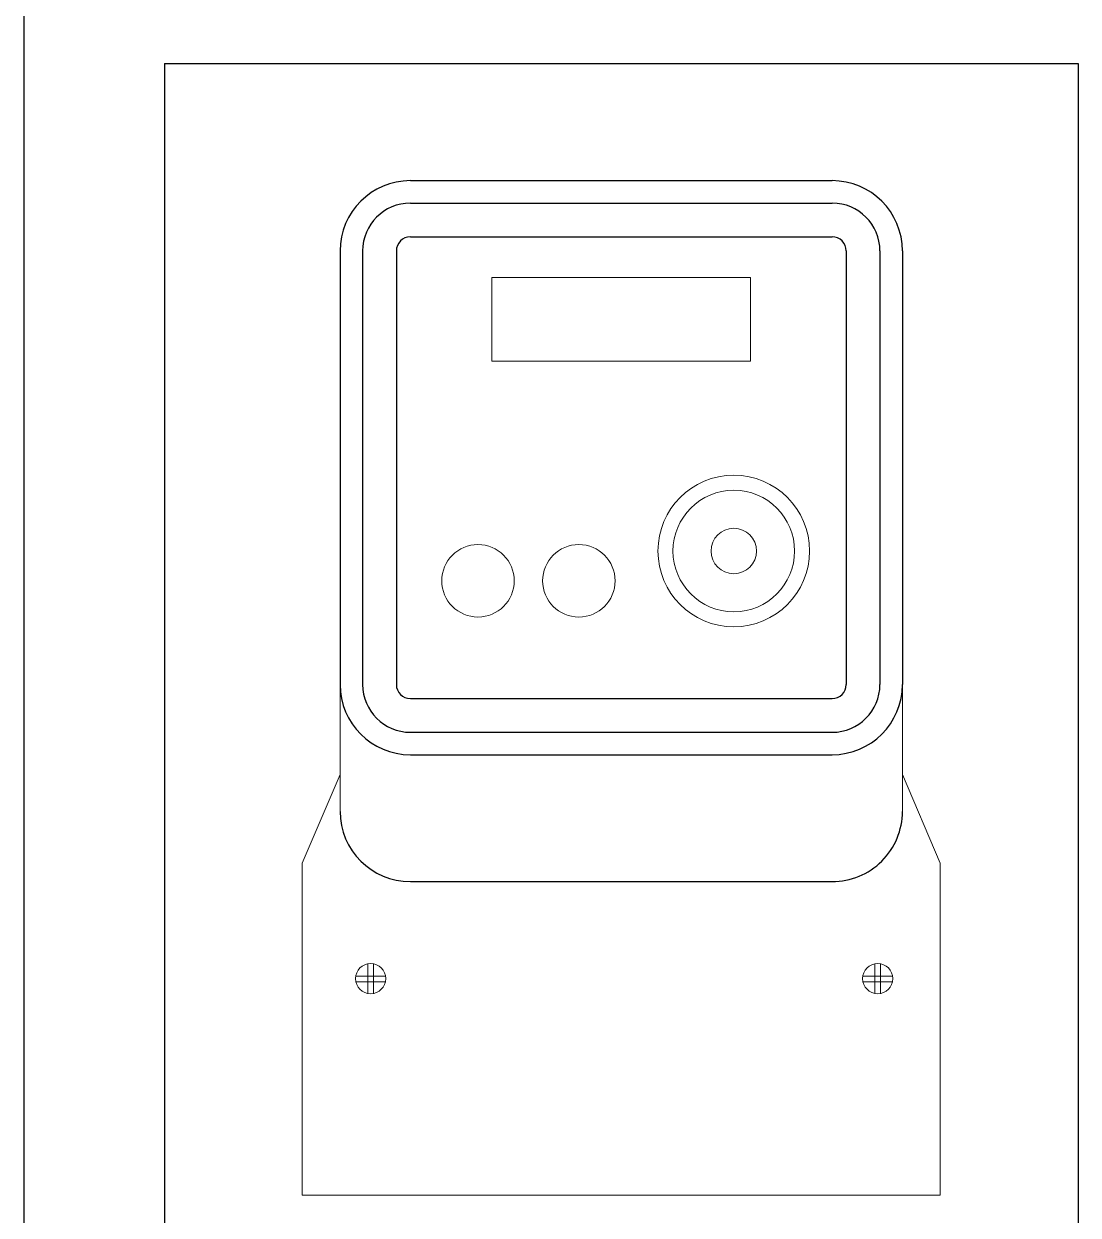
# Model space of a CAD drawing. Header units: millimetres. Extents: x -1335 to 33749, y 2338 to 5277.
# Drawn here: x 30214.1 to 30293.2, y 4237.3 to 4326.8 of the extents above; entities that cross this region are included whole.
import ezdxf

# ---------------------------------------------------------------- set-up
doc = ezdxf.new("R2010")
doc.units = ezdxf.units.MM
doc.layers.add('01', color=6, linetype='Continuous', lineweight=20)
doc.layers.add('LAM-H', color=3, linetype='Continuous', lineweight=20)
doc.layers.add('03', color=141, linetype='Continuous')
doc.layers.add('04', color=11, linetype='Continuous')

msp = doc.modelspace()

# ---------------------------------------------------------------- linework, layer by layer
at = {"layer": '01', "color": 3}
for p, q in [((30249.22, 4307.772), (30268.64, 4307.772)), ((30249.22, 4301.493), (30249.22, 4307.772)), ((30268.64, 4301.493), (30268.64, 4307.772)), ((30249.22, 4301.493), (30268.64, 4301.493))]:
    msp.add_line(p, q, dxfattribs=at)
at = {"layer": '03', "color": 2}
for p, q in [((30224.619, 4323.853), (30293.241, 4323.853)), ((30224.619, 4323.853), (30224.619, 4179.571)), ((30293.241, 4323.853), (30293.241, 4179.571)), ((30243.094, 4315.056), (30274.765, 4315.056)), ((30237.815, 4309.777), (30237.815, 4277.193)), ((30280.044, 4309.777), (30280.044, 4277.193)), ((30243.094, 4271.914), (30274.765, 4271.914)), ((30243.094, 4262.379), (30274.765, 4262.379))]:
    msp.add_line(p, q, dxfattribs=at)
at = {"layer": '03', "color": 7}
for p, q in [((30243.094, 4313.367), (30274.765, 4313.367)), ((30243.094, 4310.833), (30274.765, 4310.833)), ((30239.504, 4309.777), (30239.504, 4277.193)), ((30242.038, 4309.777), (30242.038, 4277.193)), ((30275.821, 4309.777), (30275.821, 4277.193)), ((30278.355, 4309.777), (30278.355, 4277.193)), ((30243.094, 4276.137), (30274.765, 4276.137)), ((30243.094, 4273.603), (30274.765, 4273.603))]:
    msp.add_line(p, q, dxfattribs=at)
at = {"layer": '03', "color": 2}
for centre, start, end in [((30243.094, 4309.777), 90, 180), ((30274.765, 4309.777), 0, 90), ((30243.094, 4277.193), 180, 270), ((30274.765, 4277.193), 270, 0), ((30243.094, 4267.657), 180, 270), ((30274.765, 4267.657), 270, 0.00809)]:
    msp.add_arc(centre, 5.279, start, end, dxfattribs=at)
at = {"layer": '03', "color": 7}
for centre, radius, start, end in [((30243.094, 4309.777), 3.589, 90, 180), ((30274.765, 4309.777), 3.589, 0, 90), ((30243.094, 4309.777), 1.056, 90, 180), ((30274.765, 4309.777), 1.056, 0, 90), ((30243.094, 4277.193), 3.589, 180, 270), ((30243.094, 4277.193), 1.056, 180, 270), ((30274.765, 4277.193), 1.056, 270, 0), ((30274.765, 4277.193), 3.589, 270, 0)]:
    msp.add_arc(centre, radius, start, end, dxfattribs=at)
at = {"layer": '04'}
for p in [(30214.061, 4919.44), (30214.061, 4919.006)]:
    msp.add_line(p, (30214.061, 4042.274), dxfattribs=at)
at = {"layer": 'LAM-H', "color": 2, "linetype": 'Continuous'}
for p, q in [((30237.815, 4277.193), (30237.815, 4267.657)), ((30280.044, 4277.193), (30280.044, 4267.658))]:
    msp.add_line(p, q, dxfattribs=at)
at = {"layer": 'LAM-H', "linetype": 'Continuous'}
for p, q in [((30237.815, 4270.429), (30234.972, 4263.775)), ((30280.044, 4270.429), (30282.887, 4263.775)), ((30234.972, 4263.775), (30234.972, 4238.821)), ((30282.887, 4263.775), (30282.887, 4238.821)), ((30234.972, 4238.821), (30282.887, 4238.821))]:
    msp.add_line(p, q, dxfattribs=at)
at = {"layer": 'LAM-H', "color": 7, "linetype": 'Continuous'}
for p, q in [((30239.892, 4256.202), (30239.892, 4253.975)), ((30240.321, 4256.202), (30240.321, 4253.975)), ((30277.975, 4256.202), (30277.975, 4253.975)), ((30278.404, 4256.202), (30278.404, 4253.975)), ((30239.001, 4255.269), (30241.228, 4255.269)), ((30277.084, 4255.269), (30279.311, 4255.269)), ((30239.001, 4254.839), (30241.228, 4254.839)), ((30277.084, 4254.839), (30279.311, 4254.839))]:
    msp.add_line(p, q, dxfattribs=at)
at = {"layer": 'LAM-H', "color": 2, "linetype": 'Continuous'}
msp.add_circle((30267.378, 4287.225), 5.694, dxfattribs=at)
at = {"layer": 'LAM-H', "color": 7, "linetype": 'Continuous'}
for centre, radius in [((30267.378, 4287.225), 4.567), ((30240.107, 4255.089), 1.134), ((30278.19, 4255.089), 1.134)]:
    msp.add_circle(centre, radius, dxfattribs=at)
at = {"layer": 'LAM-H', "linetype": 'Continuous'}
msp.add_circle((30267.378, 4287.225), 1.705, dxfattribs=at)
at = {"layer": 'LAM-H', "color": 3, "linetype": 'Continuous'}
for centre in [(30248.167, 4284.987), (30255.748, 4284.987)]:
    msp.add_circle(centre, 2.723, dxfattribs=at)

doc.saveas('drawing.dxf')
